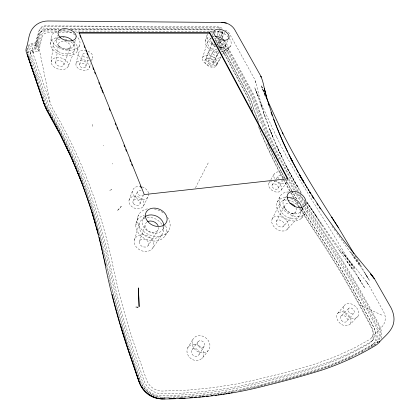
<?xml version="1.0" encoding="UTF-8"?>
<svg xmlns="http://www.w3.org/2000/svg" width="420" height="420" viewBox="0 0 420 420"><rect width="100%" height="100%" fill="white"/><g stroke="black" fill="none" stroke-linecap="round" stroke-linejoin="round"><path stroke-width="0.32" stroke-dasharray="2.1 1.58" d="M278.281 150.245L278.303 149.898M57.157 31.259A14.789 9.287 16.8 0 0 51.665 35.663C50.29 39.218 52.547 42.966 55.235 45.224A14.789 9.287 16.8 0 0 75.5 49.166A14.789 9.287 16.8 0 0 76.246 35.894M50.51 44.053L51.319 36.881M51.166 62.081L53.261 44.525M55.682 62.816L58.459 44.284M27.715 52.952L27.925 51.739M112.67 164.026L112.796 163.275M27.095 49.35L26.78 50.852A12.815 8.227 15.2 0 1 36.293 45.187L37.06 46.951L34.813 46.966L38.677 31.558A6.736 4.909 -16.3 0 1 46.337 26.591L219.356 27.416A5.975 3.89 -30.2 0 1 222.38 28.723M32.566 52.112L31.951 50.342L32.519 47.875L33.18 49.76L32.566 52.112A5.345 3.439 14.9 0 0 30.177 55.582L47.513 105.898A50.547 34.429 18.4 0 0 50.579 112.487C78.761 160.503 98.222 213.355 109.379 267.85A716.363 373.149 47.1 0 0 133.681 356.087L142.774 382.478A18.013 16.002 39.9 0 0 161.212 395.661A375.947 252.478 18.4 0 0 236.722 388.238A953.306 444.68 11.8 0 0 316.764 367.442A365.064 242.177 20.6 0 0 369.443 343.329A16.06 11.45 44.6 0 0 371.527 327.779C354.8 296.137 337.155 264.952 317.142 235.258A499.889 229.782 40 0 1 299.948 208.467M76.062 63.247L78.519 52.889M56.411 39.711L57.461 35.38M30.219 53.823L30.818 51.44M85.895 66.654A3.371 2.184 17.7 0 0 81.795 63.242A3.371 2.184 17.7 0 0 80.451 66.78A3.371 2.184 17.7 0 0 85.895 66.654L88.179 57.572M33.154 52.994L37.128 37.254C39.995 28.486 51.224 28.786 58.616 29.447M36.43 45.181L36.834 43.58L36.577 42.851L40.037 29.101A4.384 3.208 -16.2 0 1 45.008 25.872L217.439 26.775A3.89 2.546 -30.3 0 1 219.686 28.224M299.885 207.433A503.669 230.674 39.9 0 0 316.88 233.872C336.929 263.597 354.611 294.819 371.364 326.498A13.498 9.597 44.5 0 1 369.616 339.538L353.535 348.38L336.037 356.349L317.158 363.347A956.713 443.468 11.8 0 1 237.248 383.859L213.281 387.649L188.186 390.08L162.083 391.062A15.146 13.424 39.7 0 1 146.596 380L137.408 353.598A715.549 371.228 47 0 1 112.87 265.645C101.54 210.924 81.774 157.878 53.314 109.73A48.421 32.876 18.5 0 1 50.368 103.446L33.201 54.107A4.011 2.573 15 0 1 36.078 51.371L38.614 51.34L37.984 49.56L35.732 49.581L39.627 34.183A6.757 4.898 -16.4 0 1 47.308 29.211L59.078 29.248M37.06 46.951L40.945 31.61A4.394 3.203 -16.3 0 1 45.932 28.376L60.328 28.429M37.984 49.56L41.9 34.23A4.405 3.197 -16.4 0 1 46.904 30.991L57.388 31.012M38.614 51.34L42.551 36.015A4.415 3.192 -16.5 0 1 47.56 32.776L73.81 32.797M73.799 45.791L75.747 38.456M134.437 240.03L139.172 223.913M103.336 145.887L103.52 145.294M205.238 41.008L206.997 35.322M202.493 58.007L207.543 41.843M136.08 222.936L138.59 214.914M79.532 64.449L82.745 54.359M89.355 67.851A7.035 4.562 17.7 0 0 80.755 60.737A7.035 4.562 17.7 0 0 77.983 68.14A7.035 4.562 17.7 0 0 89.355 67.851L90.725 63.724M91.508 61.367L92.683 57.829M139.424 241.6L145.105 224.6M206.299 59.367L212.116 42.357M63.887 64.885A4.268 2.772 16.3 0 0 58.758 60.59A4.268 2.772 16.3 0 0 56.921 65.042A4.268 2.772 16.3 0 0 63.887 64.885L70.266 47.339A6.153 3.89 16.7 0 0 62.848 41.207A6.153 3.89 16.7 0 0 60.26 47.45L58.748 45.906M129.035 200.104L132.636 190.412M140.07 203.653L143.362 195.242M268.7 140.999A498.619 228.149 39.9 0 1 252.898 100.538A48.799 31.442 25.4 0 0 250.257 94.484L226.569 50.788A6.862 4.121 25.2 0 0 219.298 46.221L218.82 47.429M68.213 66.381A8.867 5.754 16.3 0 0 57.519 57.482A8.867 5.754 16.3 0 0 53.755 66.743A8.867 5.754 16.3 0 0 68.213 66.381L74.702 50.059M77.322 50.972L79.621 45.239M204.876 60.774L208.709 51.272M214.982 40.677L215.938 38.362M217.135 35.459L219.524 29.663M216.321 42.52L217.549 39.564M219.02 36.02L220.742 31.883A3.896 2.541 -30.2 0 0 220.904 30.445M213.644 63.898L217.571 54.448M217.35 44.273L219.077 40.131M220.563 36.582L222.537 31.846A5.975 3.89 -30.2 0 0 222.847 30.702M217.313 45.418L219.539 40.105M221.02 36.561L222.007 34.199A3.906 2.536 -30.2 0 0 219.928 31.327L214.027 31.316M218.405 46.405L220.889 40.504M222.128 37.553L222.868 35.779A3.911 2.531 -30.2 0 0 220.794 32.912M218.337 47.171L221.072 40.666M222.316 37.711L223.808 34.157A5.99 3.885 -30.2 0 0 224.065 31.957M210.62 39.139L211.108 38.026A8.117 4.819 24.9 0 0 215.334 45.864M212.079 35.8L213.533 32.461M219.298 46.221L220.185 47.875L219.681 49.03M143.335 218.521L144.365 216.248M225.298 45.78L227.824 40.268M133.24 200.676L137.66 191.341M208.168 61.43L212.636 52.222M277.242 202.178L280.088 196.397M143.325 206.33A7.854 5.969 22.8 0 0 135.922 196.303A7.854 5.969 22.8 0 0 130.195 205.002A7.854 5.969 22.8 0 0 143.325 206.33L147.898 197.075M162.839 229.467L165.055 224.994M272.134 219.035L279.809 203.6M216.337 65.935A6.332 3.89 24.9 0 0 209.969 58.601A6.332 3.89 24.9 0 0 206.089 64.187A6.332 3.89 24.9 0 0 216.337 65.935L220.904 56.774A6.746 4.079 24.9 0 1 212.636 56.926A6.746 4.079 24.9 0 1 209.118 50.321A6.746 4.079 24.9 0 1 217.397 50.195M195.489 187.714L208.546 162.298M348.464 308.627L340.877 316.192L340.41 317.651A3.932 2.83 43.3 0 0 341.413 320.24M276.292 221.356L284.996 205.154M213.113 62.433A3.764 2.31 24.8 0 0 209.339 58.081A3.764 2.31 24.8 0 0 207.013 61.378A3.764 2.31 24.8 0 0 213.113 62.433L219.083 51.818M219.398 51.261L221.907 46.788M268.905 183.094L270.532 180.269M270.853 179.702L274.103 174.048M278.098 188.202L282.755 180.343M216.652 64.386A7.828 4.793 24.8 0 0 208.782 55.346A7.828 4.793 24.8 0 0 203.989 62.228A7.828 4.793 24.8 0 0 216.652 64.386L220.988 57.136M222.658 54.343L225.33 49.88M227.472 51.062L230.606 45.869M187.635 348.002L192.749 339.502M148.271 245.427A4.862 3.853 24.8 0 0 143.672 239.033A4.862 3.853 24.8 0 0 140.159 244.729A4.862 3.853 24.8 0 0 148.271 245.427L157.915 230.165M199.064 354.475L204.362 346.101M283.437 200.776L286.598 196.019M272.144 184.895L274.727 181.109M276.203 178.941L278.045 176.237M152.833 247.989A10.101 8.011 24.8 0 0 143.204 234.733A10.101 8.011 24.8 0 0 135.98 246.614A10.101 8.011 24.8 0 0 152.833 247.989L162.403 233.998M165.223 235.583L168.677 230.585M198.135 341.607L192.203 349.508L191.373 351.204A4.284 3.628 39.6 0 0 193.767 355.688A4.284 3.628 39.6 0 0 198.529 355.262M281.342 190.003L287.369 181.414M300.169 212.173L303.098 208.01M194.371 344.295L192.255 344.468L190.344 345.182A8.915 7.55 39.6 0 0 187.026 349.928A8.935 7.571 39.6 0 0 194.156 360.224C200.949 362.486 204.729 354.947 208.131 350.606A9.534 7.991 39 0 0 202.162 336.021A9.534 7.991 39 0 0 192.749 346.185A9.534 7.991 39 0 0 208.131 350.606M337.633 313.441L344.516 305.261M283.547 226.338A4.436 3.145 34.2 0 0 280.387 220.164A4.436 3.145 34.2 0 0 276.507 224.054A4.436 3.145 34.2 0 0 283.547 226.338L295.502 212.321M341.418 320.245A3.938 2.835 43.3 0 0 343.865 321.951A3.932 2.83 43.3 0 0 346.857 321.263L353.881 313.199L352.753 313.903L351.194 313.803A3.549 2.525 42.9 0 1 348.049 309.934A3.554 2.525 42.9 0 1 349.592 307.933A3.549 2.525 42.9 0 1 353.356 309.572A3.549 2.525 42.9 0 1 353.881 313.199M287.222 229.394A9.219 6.536 34.2 0 0 280.592 216.573A9.219 6.536 34.2 0 0 272.585 224.705A9.219 6.536 34.2 0 0 287.222 229.394L298.856 216.605M301.135 218.484L305.314 213.927M371.543 337.817L382.536 326.209C385.807 322.124 386.174 316.265 383.602 311.735L369.374 286.115L366.245 281.437L368.44 284.65C356.018 267.535 341.45 252.053 329.264 234.728L306.925 202.393L316.669 216.919L306.611 201.395M371.737 341.266L373.438 339.481M359.646 265.319L369.684 280.649L365.311 273.751L367.962 278.15L355.882 256.793M338.793 312.417A8.2 5.901 43.3 0 0 337.187 319.247A8.2 5.901 43.3 0 0 343.865 325.484C350.28 327.542 353.488 319.421 357.893 316.544M377.008 342.626L378.21 341.481M260.794 385.954A959.721 447.526 11.7 0 0 297.733 376.247A367.19 243.852 20.6 0 0 355 354.737L371.249 345.671L373.091 344.043A19.152 13.619 44.5 0 0 375.501 325.51C358.596 293.78 340.767 262.51 320.586 232.733A498.619 228.149 39.9 0 1 303.602 206.451M338.788 312.422L342.011 311.708M136.3 223.97L135.434 224.28L138.332 224.317M109.667 190.339L112.403 189.467L110.927 189.887M67.505 49.303L69.673 48.73M220.327 47.775L222.936 47.25M336.803 233.084L359.572 265.382L360.544 265.356L350.726 251.916L360.544 265.356M36.834 43.58L36.64 43.586A12.852 8.227 15.2 0 0 27.048 50.788M36.577 42.851L36.435 42.851A13.96 8.935 15.2 0 0 27.804 45.812M60.008 31.017L71.153 31.038M74.429 31.043L213.376 31.311M76.435 32.797L78.404 32.802M210.95 32.902L212.919 32.907M213.575 32.907L220.794 32.912M70.14 28.466L214.73 28.985M70.854 29.279L214.09 29.72M63.194 29.463L66.465 29.468M71.699 29.484L214.31 29.904M291.8 213.376L294.284 213.859M225.225 30.24L227.399 31.269L229.037 32.954L254.641 79.149L256.347 84.399L262.007 107.909L260.962 103.572C266.668 121.574 273.147 139.382 281.489 156.345L276.843 146.249L287.033 168.1L301.145 192.486M359.798 305.009L382.237 315.31M228.559 37.322L226.658 35.474A13.01 7.697 24.9 0 0 214.421 30.933M344.647 255.245L352.984 265.514M354.921 255.712L355.987 257.04M229.278 38.304L230.953 41.228L231.32 43.943A13.01 7.697 24.9 0 1 217.686 47.534M265.634 97.225L264.658 94.678L264.406 92.631L265.036 95.414L264.826 95.083M315.808 215.791L329.033 235.841L358.58 277.888L364.969 288.246L360.428 281.195L358.58 277.888L360.623 281.379L347.797 258.699C324.009 217.828 296.872 178.831 276.203 136.196L276.439 136.673L262.49 106.449L254.578 87.47L258.142 96.385L255.754 90.379L267.309 123.165L272.99 137.214L269.593 128.93C278.549 151.011 288.75 172.615 301.046 193.042M353.792 257.098L359.572 265.382M304.983 201.085L304.621 200.566A15.446 10.621 33.8 0 0 291.317 192.187M331.968 226.165L336.089 232.092M321.825 225.12L306.695 202.272M339.491 250.598L341.077 252.956M283.957 206.808L285.327 208.955M211.15 41.921L212.473 44.221M49.04 111.562L47.791 109.295A54.884 37.191 18.5 0 1 45.386 104.538M50.295 113.836L60.312 131.985L73.3 159.395M219.413 27.625L220.327 29.29M221.902 32.167L222.768 33.752M214.263 43.911L215.098 45.47M263.398 91.04L260.998 85.223L265.204 95.23M265.22 95.272L262.862 89.817L262.29 86.972L262.983 90.08L265.036 95.414M73.552 159.989L82.231 180.873M263.293 112.481L265.262 117.327M82.446 181.487L91.508 207.265L99.566 235.106L101.472 243.416M34.813 46.966L35.732 49.581M27.373 52.274L28.009 54.117M28.854 56.585L29.694 59.047M35.185 75.054L36.871 79.979M42.572 96.605L43.202 98.448M130.772 353.923L139.897 380.536A23.326 20.648 39.6 0 0 146.753 390.925M92.159 124.383L93.193 127.564M101.619 244.052L106.312 264.511A727.661 377.044 47 0 0 120.645 322.187M37.091 38.598L50.368 103.446M162.787 226.228A12.758 9.917 25 0 1 155.783 238.161A12.758 9.917 25 0 1 139.949 230.102A12.758 9.917 25 0 1 146.034 217.702M147.215 217.492A12.758 9.917 25 0 1 162.293 225.162M158.529 227.378A7.04 5.465 25 0 1 149.678 231.803A7.04 5.465 25 0 1 146.633 222.212M163.79 225.047A11.204 8.668 25 0 1 150.055 232.223A11.204 8.668 25 0 1 144.443 217.203M301.613 208.798A10.196 7.03 33.9 0 1 288.293 211.559A10.196 7.03 33.9 0 1 286.094 198.235M295.99 208.005A6.41 4.436 33.9 0 1 292.614 213.413A6.41 4.436 33.9 0 1 285.007 208.231A6.41 4.436 33.9 0 1 288.871 203.154M224.191 40.415A8.117 4.819 24.9 0 1 225.083 46.048A8.117 4.819 24.9 0 1 218.285 47.061M212.126 37.107A8.117 4.819 24.9 0 1 213.528 36.556M215.197 40.488A5.418 3.229 24.9 0 1 221.865 44.168A5.418 3.229 24.9 0 1 219.177 47.912M215.261 46.851A5.418 3.229 24.9 0 1 213.119 40.997M72.828 41.123A9.224 5.812 16.8 0 1 70.282 48.573A9.224 5.812 16.8 0 1 58.207 45.423A9.224 5.812 16.8 0 1 58.753 37.454M70.266 47.339A6.153 3.89 16.7 0 1 60.26 47.45M381.024 338.431A21.977 15.593 44.4 0 0 378.693 323.867C361.662 292.068 343.686 260.736 323.374 230.895A497.07 226.721 39.8 0 1 306.395 204.75M305.02 202.508A497.07 226.721 39.8 0 1 299.995 194.171M298.373 191.41A497.07 226.721 39.8 0 1 255.591 99.341A51.104 32.855 25.4 0 0 252.814 93.014L229.315 49.922A12.002 7.208 25.1 0 0 215.644 41.874M374.062 345.298A20.727 14.737 44.5 0 0 376.64 325.243C359.699 293.496 341.828 262.211 321.61 232.417A497.222 227.451 39.9 0 1 304.316 205.669M216.122 44.016A11.025 6.636 25.1 0 1 227.882 51.34L252.336 96.5L262.51 123.842A497.222 227.451 39.9 0 0 278.99 160.314M373.522 345.629A370.43 245.275 20.6 0 1 367.484 349.183M363.526 351.382A370.43 245.275 20.6 0 1 361.804 352.312M350.789 357.845A370.43 245.275 20.6 0 1 347.828 359.226M373.091 344.043A369.106 244.277 20.6 0 1 319.94 368.503A963.769 447.668 11.7 0 1 239.29 389.576A380.173 254.735 18.4 0 1 162.834 397.168A21.494 19.052 39.7 0 1 140.768 381.386L131.665 354.853A723.518 375.706 47.1 0 1 107.273 265.865C96.206 211.417 76.813 158.597 48.683 110.623A53.413 36.272 18.5 0 1 45.455 103.667L28.135 53.214A8.022 5.145 15 0 1 32.519 47.875M219.797 49.382A3.439 2.069 25.2 0 1 223.382 51.665L246.53 94.652A44.242 28.497 25.4 0 1 248.908 100.154A503.669 230.674 39.9 0 0 252.819 111.547M220.185 47.875A4.515 2.709 25.2 0 1 224.553 50.809L248.189 94.579A46.242 29.794 25.4 0 1 250.682 100.322A501.433 229.551 39.9 0 0 258.431 121.832M303.975 205.107A497.222 227.451 39.9 0 1 296.651 192.869M295.334 190.601A497.222 227.451 39.9 0 1 288.692 178.799M303.256 205.889A498.619 228.149 39.9 0 1 287.915 179.492M302.264 208.178A501.433 229.551 39.9 0 0 318.528 233.363C338.635 263.114 356.386 294.357 373.202 326.062A16.012 11.382 44.5 0 1 371.154 341.534A365.736 241.92 20.7 0 1 318.392 365.631A956.545 444.544 11.8 0 1 238.151 386.389A376.698 252.284 18.5 0 1 162.414 393.766A17.971 15.929 39.7 0 1 144.013 380.615L134.862 354.155A719.014 373.186 47 0 1 110.386 265.739C99.141 211.15 79.564 158.209 51.266 110.129A50.615 34.366 18.5 0 1 48.19 103.541L30.77 53.182A5.271 3.381 15 0 1 33.18 49.754M296.62 198.844A501.433 229.551 39.9 0 1 292.105 191.116M291.779 190.543A501.433 229.551 39.9 0 1 267.582 143.456M299.549 206.882A503.669 230.674 39.9 0 1 295.885 200.807M294.257 198.061A503.669 230.674 39.9 0 1 290.383 191.389M290.052 190.811A503.669 230.674 39.9 0 1 283.385 178.841M283.08 178.28A503.669 230.674 39.9 0 1 258.615 126.688M305.24 204.356A498.178 227.267 39.9 0 0 322.586 231.137C342.872 260.967 360.812 292.288 377.816 324.077A20.779 14.742 44.4 0 1 375.26 344.159A371.228 245.291 20.7 0 1 321.851 368.802A967.402 448.655 11.7 0 1 264.08 384.715A382.399 255.827 18.5 0 1 173.114 397.478M304.894 203.8A498.178 227.267 39.9 0 1 298.846 193.757M297.549 191.546A498.178 227.267 39.9 0 1 263.282 122.467L253.071 95.114L228.538 49.933A11.041 6.631 25.1 0 0 216.689 42.588M302.164 208.425A497.238 228.459 39.9 0 0 319.064 234.665C339.145 264.385 356.874 295.596 373.669 327.269A18.984 13.535 44.6 0 1 371.249 345.671M296.447 198.917A497.238 228.459 39.9 0 1 292.541 192.192M292.215 191.625A497.238 228.459 39.9 0 1 267.44 143.041M258.951 122.724A497.238 228.459 39.9 0 1 251.727 102.601A48.61 31.427 25.4 0 0 249.107 96.563L225.53 52.894A6.773 4.079 25.2 0 0 220.164 48.804M299.612 207.916A499.889 229.782 40 0 1 295.344 200.802M293.428 197.536A499.889 229.782 40 0 1 283.605 180.059M283.306 179.503A499.889 229.782 40 0 1 258.106 125.78M252.74 111.479A499.889 229.782 40 0 1 249.659 102.401A46.19 29.857 25.4 0 0 247.175 96.653L223.645 52.92A4.573 2.756 25.2 0 0 220.353 50.274M215.57 46.641A13.01 7.697 24.9 0 1 207.832 33.49M209.428 32.099A13.01 7.697 24.9 0 1 213.276 30.98M223.64 40.919A12.29 7.34 24.9 0 1 221.849 53.639M218.363 53.408A12.29 7.34 24.9 0 1 206.041 45.297A12.29 7.34 24.9 0 1 209.674 37.091M212.273 36.803A12.29 7.34 24.9 0 1 214.573 36.976M87.938 51.146A7.502 4.793 17.9 0 1 90.893 59.745M89.413 60.291A7.502 4.793 17.9 0 1 78.598 55.493A7.502 4.793 17.9 0 1 85.454 50.426M306.117 203.033A15.446 10.621 33.8 0 1 298.867 216.568A15.446 10.621 33.8 0 1 280.135 204.535A15.446 10.621 33.8 0 1 288.866 191.951M167.428 217.245A16.979 13.099 25 0 1 161.527 235.746A16.979 13.099 25 0 1 138.737 225.267A16.979 13.099 25 0 1 148.811 208.682M154.35 208.971A16.979 13.099 25 0 1 164.094 213.628M58.994 30.833A14.789 9.287 16.8 0 1 75.28 35.091M148.669 193.893A8.389 6.3 22.9 0 1 141.178 199.637A8.389 6.3 22.9 0 1 132.494 192.134A8.389 6.3 22.9 0 1 140.049 186.443M142.149 186.905A8.389 6.3 22.9 0 1 148.585 193.321M287.569 178.595A7.602 5.135 31.9 0 1 280.928 183.398A7.602 5.135 31.9 0 1 273.798 174.956A7.602 5.135 31.9 0 1 282.944 173.114M165.679 225.839A15.997 12.432 25 0 1 157.043 240.817A15.997 12.432 25 0 1 137.151 230.947A15.997 12.432 25 0 1 144.349 215.255M301.991 208.247A14.563 10.101 33.9 0 1 294.478 221.03A14.563 10.101 33.9 0 1 277.043 208.703A14.563 10.101 33.9 0 1 287.18 197.778M290.608 198.555A14.563 10.101 33.9 0 1 298.909 203.842M73.668 41.669A13.96 8.841 16.7 0 1 72.534 55.067A13.96 8.841 16.7 0 1 52.448 49.119A13.96 8.841 16.7 0 1 58.653 37.228M62.974 37.243A13.96 8.841 16.7 0 1 64.145 37.417M342.001 311.708A8.2 5.901 43.3 0 1 349.561 316.449A8.2 5.901 43.3 0 1 350.128 324.035M194.339 344.306A8.915 7.55 39.6 0 1 198.613 345.566M198.644 345.56A8.935 7.571 39.6 0 1 201.989 358.402M274.423 181.12A7.124 4.883 32.1 0 1 281.563 189.373A7.124 4.883 32.1 0 1 272.081 190.428A7.124 4.883 32.1 0 1 270.401 181.566M270.816 181.367A7.124 4.883 32.1 0 1 271.74 181.088M340.872 316.181A3.932 2.83 43.3 0 1 343.859 315.514L345.581 316.486A3.932 2.83 43.3 0 1 347.193 318.922A3.938 2.835 43.3 0 1 346.857 321.263M281.998 180.122A3.077 2.079 31.9 0 1 281.295 180.112M278.602 178.616A3.077 2.079 31.9 0 1 279.809 175.334A3.077 2.079 31.9 0 1 283.563 178.684M143.561 194.649A3.402 2.552 22.9 0 1 139.435 195.274A3.402 2.552 22.9 0 1 137.45 191.746A3.402 2.552 22.9 0 1 141.236 190.517M88.205 56.795A3.04 1.943 17.9 0 1 84.425 56.978A3.04 1.943 17.9 0 1 82.814 54.212A3.04 1.943 17.9 0 1 86.315 53.55M260.169 386.106A959.721 447.526 11.7 0 1 238.434 391.072M234.654 391.808A378.2 254.299 18.4 0 1 232.769 392.159M27.872 52.831A7.907 5.087 14.9 0 1 31.951 50.342M147.226 391.346A23.326 20.648 39.6 0 0 163.868 397.682A382.399 255.827 18.5 0 0 169.822 397.572M130.557 353.288A727.661 377.044 47 0 1 120.834 322.822M192.197 349.498A4.284 3.628 39.6 0 1 195.93 348.658L197.841 349.75A4.284 3.633 39.6 0 1 198.534 355.262M220.19 40.383A9.833 5.87 24.9 0 1 225.971 47.702A9.833 5.87 24.9 0 1 220.379 51.949M218.038 51.744A9.833 5.87 24.9 0 1 208.189 45.26A9.833 5.87 24.9 0 1 211.082 38.693M214.3 38.514A9.833 5.87 24.9 0 1 217.277 39.134M217.87 39.338A9.833 5.87 24.9 0 1 219.629 40.089M299.618 208.567A11.613 8.053 33.9 0 1 293.895 218.605A11.613 8.053 33.9 0 1 279.93 209.554A11.613 8.053 33.9 0 1 286.403 199.999M288.267 200.151A11.613 8.053 33.9 0 1 298.762 207.018M70.948 41.963A11.167 7.072 16.7 0 1 71.316 53.151A11.167 7.072 16.7 0 1 54.815 48.562A11.167 7.072 16.7 0 1 60.286 38.997M64.717 39.302A11.167 7.072 16.7 0 1 66.948 39.921M255.465 81.853L255.444 82.588L255.439 81.338L255.465 81.853M121.291 206.209L119.805 208.52L117.122 210.835L121.291 206.209M203.884 346.805L202.382 347.644L200.508 347.56A3.875 3.25 39 0 1 197.536 342.584A3.875 3.25 39 0 1 202.697 341.429A3.875 3.25 39 0 1 203.879 346.805M297.995 186.858L295.995 184.385L297.995 186.858M355.073 268.821L341.623 251.638L355.073 268.821M352.448 269.231L346.453 260.568L352.448 269.257M293.732 179.728L287.033 168.1L285.642 164.724L295.853 184.154L293.732 179.728M278.407 149.977L278.292 149.431L278.407 149.977M343.728 306.789A8.762 6.226 42.9 0 0 349.241 317.189A8.731 6.206 42.9 0 0 358.633 315.058A8.762 6.226 42.9 0 0 353.073 304.679A8.762 6.226 42.9 0 0 343.728 306.789M272.302 186.89A3.413 2.336 32.1 0 0 277.736 188.696A3.413 2.336 32.1 0 0 275.32 184.081A3.413 2.336 32.1 0 0 272.302 186.89M133.481 203.679A3.759 2.856 22.8 0 0 139.771 204.335A3.759 2.856 22.8 0 0 136.243 199.532A3.759 2.856 22.8 0 0 133.481 203.679M208.546 63.499A3.029 1.864 24.9 0 0 213.454 64.344A3.029 1.864 24.9 0 0 210.42 60.832A3.029 1.864 24.9 0 0 208.546 63.499M212.987 54.065A2.735 1.654 24.9 0 0 217.403 54.847A2.735 1.654 24.9 0 0 214.657 51.702A2.735 1.654 24.9 0 0 212.987 54.065"/><path stroke-width="0.63" d="M287.926 178.731L287.616 179.209L209.57 33.196L209.79 32.681L79.123 32.561L144.291 194.57L287.926 178.731L209.79 32.681M379.129 342.29C384.82 336.058 392.858 330.503 393.866 321.421C394.48 316.685 393.094 311.976 391.015 307.76L374.504 278.859L370.639 273.966L374.441 278.806L370.907 273.877L351.12 249.953C318.05 208.435 288.803 162.928 271.446 112.492L267.488 100.207L264.296 88.426L266.789 98.527C264.274 90.851 264.007 82.378 260.258 75.122L234.418 29.148C231.63 24.911 226.784 22.407 221.718 22.454L47.717 21C42.383 21.068 37.06 23.263 33.542 27.326C28.387 32.881 28.754 41.123 26.392 47.917A13.96 8.935 15.2 0 0 26.355 52.285L43.412 102.191A55.944 37.916 18.5 0 0 46.793 109.489C74.708 157.469 94.264 210.137 105.105 264.558A729.32 377.99 47.1 0 0 129.533 354.191L138.637 380.835A24.67 21.84 39.6 0 0 164.031 399A383.481 256.657 18.4 0 0 264.6 385.906M137.702 307.351L138.085 307.23L135.928 307.062M162.892 398.785L161.6 398.843A21.294 18.921 39.9 0 1 139.745 383.197L130.694 356.743A720.526 375.485 47.1 0 1 130.053 354.853M169.344 398.517L172.573 398.381M179.025 398.113L182.9 397.95M78.971 33.122L209.57 33.196M221.718 22.454L223.33 22.664M224.375 22.801L226.401 23.063M319.347 207.344L320.434 208.96M316.864 203.616L317.924 205.212M312.223 196.208L313.572 198.261L311.824 195.536M338.368 227.551L331.663 217.156L338.368 227.551L354.023 253.701M309.724 192.26L310.774 193.898M332.189 217.98C314.486 190.155 297.187 162.026 282.366 132.536M309.697 192.255L310.369 193.347M309.629 192.16L310.538 193.641M301.408 178.201L303.676 181.912L299.108 174.237L300.258 176.269M305.062 184.643L305.723 185.729M306.385 186.816L307.041 187.908M308.033 189.535L308.695 190.622M300.536 176.736L301.088 177.671M299.108 174.237L301.928 179.167M302.552 180.259L304.122 182.999M296.216 168.929L298.237 172.646M292.404 161.595L288.74 154.35M292.367 161.516L290.377 157.736L295.633 167.837M283.752 143.782L287.647 152.093M283.064 133.975L266.464 98.144M71.064 156.765L59.882 133.539L47.392 110.875A54.768 37.191 18.5 0 1 44.079 103.724L27.247 54.495M280.865 137.135L283.495 143.252M276.964 127.911L280.618 136.563M71.342 157.343L81.732 182.38M81.989 183.257L72.104 159.416L60.648 135.618L48.169 112.959A53.193 36.236 18.4 0 1 44.956 106.019L27.72 55.613M79.952 35.558L80.687 37.38M84.11 45.906L84.845 47.733M85.827 50.169L86.557 51.996M87.05 53.214L87.78 55.041M92.92 67.83L93.655 69.657M94.631 72.093L95.366 73.915M98.795 82.441L99.53 84.268M100.506 86.704L101.241 88.531M101.729 89.749L102.953 92.794M109.316 108.628L110.051 110.455M115.19 123.239L115.925 125.066M116.902 127.502L117.637 129.329M124 145.162L124.73 146.99M125.711 149.42L126.446 151.247M129.869 159.773L130.604 161.6M131.586 164.036L132.316 165.863M140.396 185.955L141.125 187.782M268.112 103.63L268.721 105.178M274.964 122.808L276.743 127.344M273.562 119.228L274.727 122.21M271.016 112.271L272.255 115.747M260.904 76.34L261.193 77.123L261.004 76.603M81.942 182.994L90.972 208.745M92.08 212.042L95.471 223.776M96.716 228.102L97.251 229.955M91.151 209.365L98.459 234.696M99.141 237.19L102.207 250.598M102.496 251.874L103.079 254.431M103.373 255.707L103.955 258.263M104.249 259.539L104.832 262.091M105.126 263.372L105.562 265.288M147.95 221.445A7.04 5.465 25 0 1 158.151 225.876M144.884 216.825A11.204 8.668 25 0 1 156.356 216.059A11.204 8.668 25 0 1 163.79 225.047M287.049 197.899A10.196 7.03 33.9 0 1 301.581 207.785M264.6 385.912A967.171 449.148 11.7 0 0 322.45 369.91A372.241 246.047 20.7 0 0 376.016 345.13A21.977 15.593 44.4 0 0 379.801 341.281M232.265 392.584A381.549 255.785 18.4 0 1 230.984 392.805M229.703 393.02A381.549 255.785 18.4 0 1 228.422 393.236M227.131 393.445A381.549 255.785 18.4 0 1 225.839 393.656M224.542 393.855A381.549 255.785 18.4 0 1 223.246 394.055M221.944 394.249A381.549 255.785 18.4 0 1 220.637 394.443M219.329 394.632A381.549 255.785 18.4 0 1 218.017 394.816M216.704 394.994A381.549 255.785 18.4 0 1 215.387 395.168M212.872 395.493A381.549 255.785 18.4 0 1 210.982 395.724M208.446 396.023A381.549 255.785 18.4 0 1 206.535 396.239M204.624 396.449A381.549 255.785 18.4 0 1 202.062 396.711M200.776 396.837A381.549 255.785 18.4 0 1 198.839 397.021M196.25 397.252A381.549 255.785 18.4 0 1 194.303 397.415M192.35 397.567A381.549 255.785 18.4 0 1 189.74 397.761M185.252 398.06A381.549 255.785 18.4 0 1 179.44 398.375M175.534 398.548A381.549 255.785 18.4 0 1 168.987 398.758M165.028 398.843A381.549 255.785 18.4 0 1 163.044 398.874A23.263 20.622 39.7 0 1 139.141 381.775L130.058 355.205A725.713 376.945 47.1 0 1 112.077 294.383M129.418 352.973A720.526 375.485 47.1 0 1 127.145 346.106M126.341 343.628A720.526 375.485 47.1 0 1 123.805 335.617M123.428 334.394A720.526 375.485 47.1 0 1 121.039 326.482M59.33 37.207A9.224 5.812 16.8 0 1 72.518 40.745M215.24 36.362A8.117 4.819 24.9 0 1 224.191 40.415M289.863 203.27A6.41 4.436 33.9 0 1 294.913 206.278M138.71 295.181L138.416 287.921L139.115 306.684L138.71 295.181M147.362 221.015A11.329 8.684 25.1 0 0 166.162 222.758A11.329 8.684 25.1 0 0 155.222 208.147A11.329 8.684 25.1 0 0 147.362 221.015M60.795 37.942A9.319 5.801 17 0 0 75.91 37.842A9.319 5.801 17 0 0 64.638 28.623A9.319 5.801 17 0 0 60.795 37.942M288.267 200.618A10.301 7.03 33.7 0 0 304.558 205.931A10.301 7.03 33.7 0 0 296.94 191.898A10.301 7.03 33.7 0 0 288.267 200.618M215.402 36.199A8.19 4.804 25 0 0 228.585 38.614A8.19 4.804 25 0 0 220.259 29.337A8.19 4.804 25 0 0 215.402 36.199"/></g></svg>
